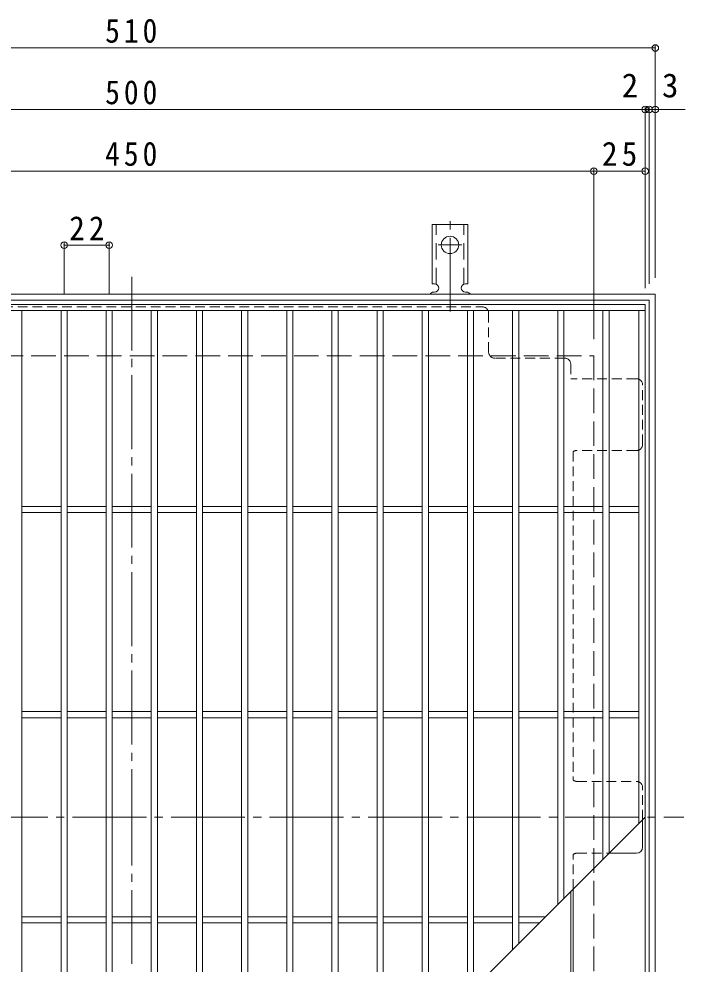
# Model space of a CAD drawing. Units: millimetres at full size, sheet at 1:4. Extents: x -926 to 1052, y -789 to 724.
# Drawn here: x -591.7 to -267.2, y 262.8 to 723.5 of the extents above; entities that cross this region are included whole.
import ezdxf
from ezdxf.enums import TextEntityAlignment as Align

# ---------------------------------------------------------------- set-up
doc = ezdxf.new("R2010")
doc.units = ezdxf.units.MM
doc.header["$LTSCALE"] = 4
doc.header["$PDMODE"] = 32
doc.header["$PDSIZE"] = 3.2
for name, pattern in [('CHAIN2', [12, 9, -1, 1, -1]), ('DASHED1', [1.8, 1.2, -0.6]), ('DASHED2', [3, 2, -1]), ('DASHED3', [4, 3, -1])]:
    doc.linetypes.add(name, pattern=pattern)
for name, color, linetype, lineweight in [('A-1', 3, 'Continuous', 9), ('A-2', 3, 'Continuous', 9), ('A-4', 7, 'Continuous', 9), ('A-7', 2, 'Continuous', 9), ('A-A', 3, 'Continuous', 9)]:
    doc.layers.add(name, color=color, linetype=linetype, lineweight=lineweight)
doc.styles.add('ＭＳ ゴシック', font='')
doc.styles.get('ＭＳ ゴシック').set_extended_font_data('MS Gothic')

msp = doc.modelspace()

# ---------------------------------------------------------------- linework, layer by layer
at = {"layer": 'A-1', "color": 2}
for p, q in [((-788.713, 586.362), (-284.713, 586.362)), ((-284.713, 586.362), (-284.713, 82.362))]:
    msp.add_line(p, q, dxfattribs=at)
msp.add_lwpolyline([(-791.713, 79.362), (-791.713, 589.362), (-281.713, 589.362), (-281.713, 79.362)], close=True, dxfattribs=at)
at = {"layer": 'A-1', "color": 2, "linetype": 'DASHED3'}
msp.add_lwpolyline([(-761.713, 109.362), (-761.713, 559.362), (-311.713, 559.362), (-311.713, 109.362)], close=True, dxfattribs=at)
at = {"layer": 'A-2'}
for p, q in [((-786.713, 584.362), (-286.713, 584.362)), ((-786.713, 581.362), (-286.713, 581.362)), ((-590.213, 581.362), (-590.213, 87.362)), ((-571.213, 581.362), (-571.213, 87.362)), ((-568.213, 581.362), (-568.213, 87.362)), ((-549.213, 581.362), (-549.213, 87.362)), ((-546.213, 581.362), (-546.213, 87.362)), ((-527.213, 581.362), (-527.213, 93.862)), ((-524.213, 581.362), (-524.213, 96.862)), ((-505.213, 581.362), (-505.213, 115.862)), ((-502.213, 581.362), (-502.213, 118.862)), ((-483.213, 581.362), (-483.213, 137.862)), ((-480.213, 581.362), (-480.213, 140.862)), ((-461.213, 581.362), (-461.213, 159.862)), ((-458.213, 581.362), (-458.213, 162.862)), ((-439.213, 581.362), (-439.213, 181.862)), ((-436.213, 581.362), (-436.213, 184.862)), ((-417.213, 581.362), (-417.213, 203.862)), ((-414.213, 581.362), (-414.213, 206.862)), ((-395.213, 581.362), (-395.213, 225.862)), ((-392.213, 581.362), (-392.213, 228.862)), ((-373.213, 581.362), (-373.213, 247.862)), ((-370.213, 581.362), (-370.213, 250.862)), ((-351.213, 581.362), (-351.213, 269.862)), ((-348.213, 581.362), (-348.213, 272.862)), ((-329.213, 581.362), (-329.213, 291.862)), ((-326.213, 581.362), (-326.213, 294.862)), ((-307.213, 581.362), (-307.213, 313.862)), ((-304.213, 581.362), (-304.213, 316.862)), ((-289.713, 581.362), (-289.713, 331.362)), ((-286.713, 84.362), (-286.713, 584.362)), ((-571.213, 485.862), (-590.213, 485.862)), ((-549.213, 485.862), (-568.213, 485.862)), ((-527.213, 485.862), (-546.213, 485.862)), ((-505.213, 485.862), (-524.213, 485.862)), ((-483.213, 485.862), (-502.213, 485.862)), ((-461.213, 485.862), (-480.213, 485.862)), ((-439.213, 485.862), (-458.213, 485.862)), ((-417.213, 485.862), (-436.213, 485.862)), ((-395.213, 485.862), (-414.213, 485.862)), ((-373.213, 485.862), (-392.213, 485.862)), ((-351.213, 485.862), (-370.213, 485.862)), ((-329.213, 485.862), (-348.213, 485.862)), ((-307.213, 485.862), (-326.213, 485.862)), ((-289.713, 485.862), (-304.213, 485.862)), ((-571.213, 482.862), (-590.213, 482.862)), ((-549.213, 482.862), (-568.213, 482.862)), ((-527.213, 482.862), (-546.213, 482.862)), ((-505.213, 482.862), (-524.213, 482.862)), ((-483.213, 482.862), (-502.213, 482.862)), ((-461.213, 482.862), (-480.213, 482.862)), ((-439.213, 482.862), (-458.213, 482.862)), ((-417.213, 482.862), (-436.213, 482.862)), ((-395.213, 482.862), (-414.213, 482.862)), ((-373.213, 482.862), (-392.213, 482.862)), ((-351.213, 482.862), (-370.213, 482.862)), ((-329.213, 482.862), (-348.213, 482.862)), ((-307.213, 482.862), (-326.213, 482.862)), ((-289.713, 482.862), (-304.213, 482.862)), ((-571.213, 385.862), (-590.213, 385.862)), ((-571.213, 382.862), (-590.213, 382.862)), ((-549.213, 385.862), (-568.213, 385.862)), ((-549.213, 382.862), (-568.213, 382.862)), ((-527.213, 385.862), (-546.213, 385.862)), ((-527.213, 382.862), (-546.213, 382.862)), ((-505.213, 385.862), (-524.213, 385.862)), ((-505.213, 382.862), (-524.213, 382.862)), ((-483.213, 385.862), (-502.213, 385.862)), ((-483.213, 382.862), (-502.213, 382.862)), ((-461.213, 385.862), (-480.213, 385.862)), ((-461.213, 382.862), (-480.213, 382.862)), ((-439.213, 385.862), (-458.213, 385.862)), ((-439.213, 382.862), (-458.213, 382.862)), ((-417.213, 385.862), (-436.213, 385.862)), ((-417.213, 382.862), (-436.213, 382.862)), ((-395.213, 385.862), (-414.213, 385.862)), ((-395.213, 382.862), (-414.213, 382.862)), ((-373.213, 385.862), (-392.213, 385.862)), ((-373.213, 382.862), (-392.213, 382.862)), ((-351.213, 385.862), (-370.213, 385.862)), ((-351.213, 382.862), (-370.213, 382.862)), ((-329.213, 385.862), (-348.213, 385.862)), ((-329.213, 382.862), (-348.213, 382.862)), ((-307.213, 385.862), (-326.213, 385.862)), ((-307.213, 382.862), (-326.213, 382.862)), ((-289.713, 385.862), (-304.213, 385.862)), ((-289.713, 382.862), (-304.213, 382.862)), ((-536.713, 84.362), (-286.713, 334.362)), ((-571.213, 285.862), (-590.213, 285.862)), ((-549.213, 285.862), (-568.213, 285.862)), ((-527.213, 285.862), (-546.213, 285.862)), ((-505.213, 285.862), (-524.213, 285.862)), ((-483.213, 285.862), (-502.213, 285.862)), ((-461.213, 285.862), (-480.213, 285.862)), ((-439.213, 285.862), (-458.213, 285.862)), ((-417.213, 285.862), (-436.213, 285.862)), ((-395.213, 285.862), (-414.213, 285.862)), ((-373.213, 285.862), (-392.213, 285.862)), ((-351.213, 285.862), (-370.213, 285.862)), ((-335.213, 285.862), (-348.213, 285.862)), ((-571.213, 282.862), (-590.213, 282.862)), ((-549.213, 282.862), (-568.213, 282.862)), ((-527.213, 282.862), (-546.213, 282.862)), ((-505.213, 282.862), (-524.213, 282.862)), ((-483.213, 282.862), (-502.213, 282.862)), ((-461.213, 282.862), (-480.213, 282.862)), ((-439.213, 282.862), (-458.213, 282.862)), ((-417.213, 282.862), (-436.213, 282.862)), ((-395.213, 282.862), (-414.213, 282.862)), ((-373.213, 282.862), (-392.213, 282.862)), ((-351.213, 282.862), (-370.213, 282.862)), ((-338.213, 282.862), (-348.213, 282.862))]:
    msp.add_line(p, q, dxfattribs=at)
at = {"layer": 'A-4'}
for p, q in [((-281.713, 710.562), (-281.713, 597.362)), ((-791.713, 709.362), (-281.713, 709.362)), ((-786.713, 679.362), (-286.713, 679.362)), ((-286.713, 680.562), (-286.713, 592.362)), ((-286.713, 679.362), (-284.713, 679.362)), ((-284.713, 680.562), (-284.713, 594.362)), ((-284.713, 679.362), (-267.221, 679.362)), ((-311.713, 650.562), (-311.713, 567.362)), ((-761.713, 649.362), (-311.713, 649.362)), ((-311.713, 649.362), (-286.713, 649.362)), ((-569.713, 614.467), (-569.713, 589.362)), ((-547.713, 613.267), (-569.713, 613.267)), ((-547.713, 614.467), (-547.713, 589.362))]:
    msp.add_line(p, q, dxfattribs=at)
for p in [(-281.713, 709.362), (-286.713, 679.362), (-284.713, 679.362), (-281.713, 679.362), (-311.713, 649.362), (-286.713, 649.362), (-569.713, 613.267), (-547.713, 613.267)]:
    msp.add_point(p, dxfattribs=at)
at = {"layer": 'A-7', "linetype": 'CHAIN2'}
for p, q in [((-536.713, 597.856), (-536.713, 334.362)), ((-805.595, 334.362), (-267.831, 334.362)), ((-536.713, 70.869), (-536.713, 334.362))]:
    msp.add_line(p, q, dxfattribs=at)
at = {"layer": 'A-7', "linetype": 'DASHED1'}
for p, q in [((-707.512, 583.166), (-365.914, 583.166)), ((-362.914, 561.166), (-362.914, 580.166)), ((-325.913, 558.166), (-359.914, 558.166)), ((-322.913, 555.166), (-322.913, 548.166)), ((-290.909, 548.166), (-322.913, 548.166)), ((-287.909, 516.165), (-287.909, 545.166)), ((-321.713, 512.568), (-321.713, 352.463)), ((-290.909, 513.165), (-319.917, 513.165)), ((-319.913, 351.863), (-290.909, 351.863)), ((-287.909, 333.166), (-287.909, 348.863)), ((-321.713, 299.363), (-321.713, 316.255)), ((-319.913, 316.862), (-304.213, 316.862))]:
    msp.add_line(p, q, dxfattribs=at)
at = {"layer": 'A-7'}
for p, q in [((-287.909, 319.862), (-287.909, 333.166)), ((-304.213, 316.862), (-290.909, 316.862)), ((-322.913, 298.163), (-322.913, 113.559)), ((-321.713, 156.149), (-321.713, 299.363))]:
    msp.add_line(p, q, dxfattribs=at)
at = {"layer": 'A-7', "linetype": 'DASHED1'}
for centre, start, end in [((-365.914, 580.166), 0, 90), ((-359.914, 561.166), 180, 270), ((-325.913, 555.166), 0, 90), ((-290.909, 545.166), 0, 90), ((-290.909, 516.165), 270, 0), ((-319.917, 510.165), 90, 126.76222), ((-319.913, 354.863), 233.1301, 270), ((-290.909, 348.863), 0, 90), ((-319.913, 313.862), 90, 126.95013)]:
    msp.add_arc(centre, 3, start, end, dxfattribs=at)
at = {"layer": 'A-7'}
msp.add_arc((-290.909, 319.862), 3, 270, 0, dxfattribs=at)
at = {"layer": 'A-A', "color": 7, "linetype": 'CHAIN2'}
for p, q in [((-381.713, 580.894), (-381.713, 628.294)), ((-387.489, 613.362), (-375.937, 613.362))]:
    msp.add_line(p, q, dxfattribs=at)
at = {"layer": 'A-A'}
for p, q in [((-390.463, 594.362), (-390.463, 623.362)), ((-372.963, 623.362), (-390.463, 623.362)), ((-372.963, 594.362), (-372.963, 623.362)), ((-390.463, 594.362), (-389.213, 594.362)), ((-372.963, 594.362), (-374.213, 594.362)), ((-389.713, 590.362), (-389.213, 590.362)), ((-374.217, 590.362), (-373.704, 590.362))]:
    msp.add_line(p, q, dxfattribs=at)
at = {"layer": 'A-A', "linetype": 'DASHED2'}
for p, q in [((-388.463, 594.216), (-388.463, 623.362)), ((-374.963, 594.216), (-374.963, 623.362))]:
    msp.add_line(p, q, dxfattribs=at)
at = {"layer": 'A-A'}
msp.add_circle((-381.713, 613.362), 4.25, dxfattribs=at)
for centre, start, end in [((-389.213, 592.362), 270, 90), ((-374.213, 592.362), 90, 269.8667), ((-389.713, 588.362), 90.27596, 150.00047), ((-373.713, 588.362), 29.99927, 89.75836)]:
    msp.add_arc(centre, 2, start, end, dxfattribs=at)

# ---------------------------------------------------------------- texts
at = {"layer": 'A-4', "color": 2, "style": 'ＭＳ ゴシック'}
for s, p in [('2', (-298.053, 681.762)), ('3', (-278.462, 681.762))]:
    msp.add_text(s, height=11.73, dxfattribs=at).set_placement(p, align=Align.BOTTOM_LEFT)
at = {"layer": 'A-4', "color": 2, "char_height": 11.73, "attachment_point": 7, "style": 'ＭＳ ゴシック'}
for s, insert in [('\\T1.27;\\W0.9;510', (-549.713, 711.762)), ('\\T1.27;\\W0.9;500', (-549.713, 681.762)), ('\\T1.27;\\W0.9;450', (-549.713, 651.762)), ('\\T1.27;\\W0.95;25', (-307.713, 651.762)), ('\\T1.27;\\W0.95;22', (-567.213, 615.667))]:
    msp.add_mtext(s, dxfattribs=dict(at, insert=insert))

doc.saveas('drawing.dxf')
